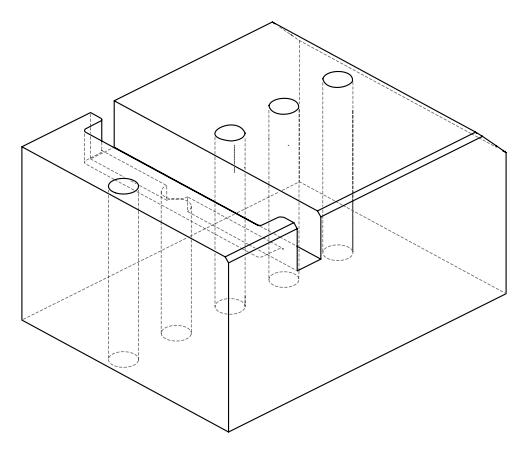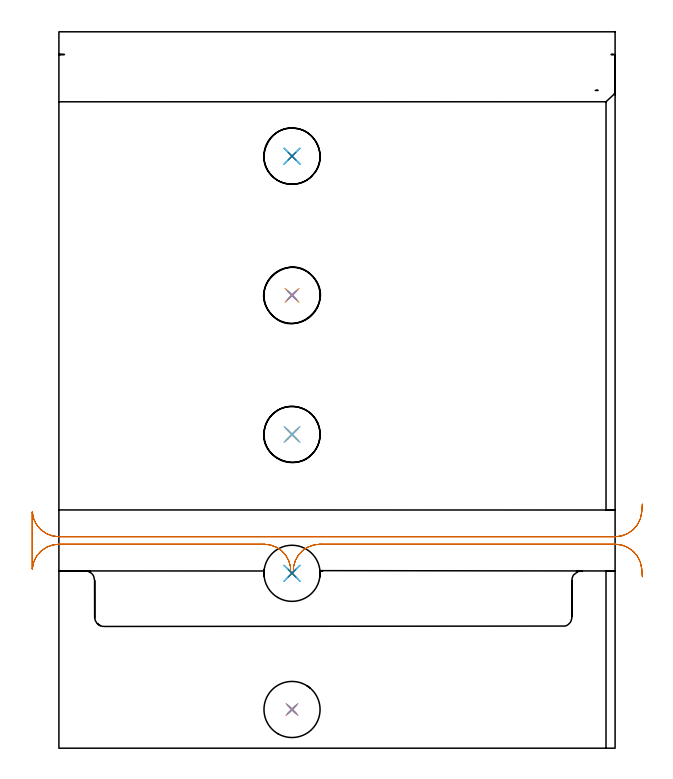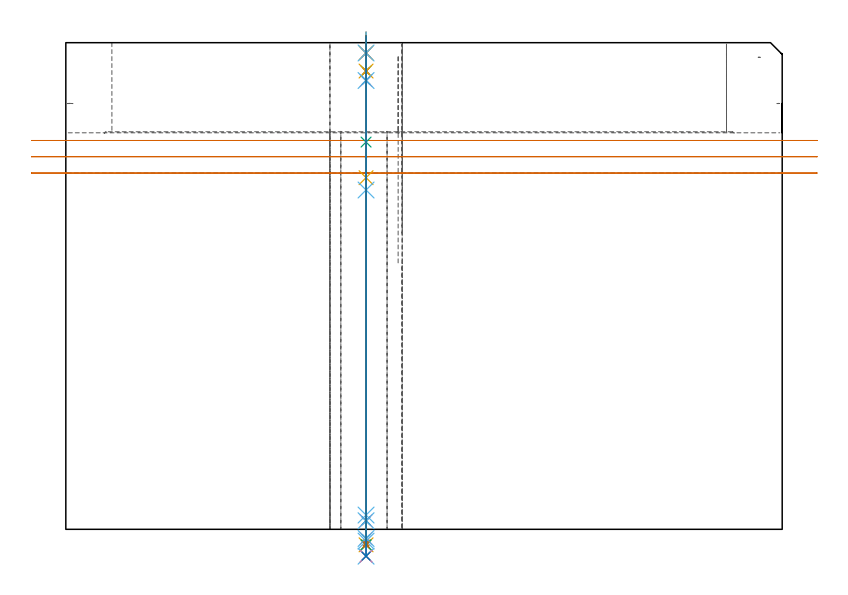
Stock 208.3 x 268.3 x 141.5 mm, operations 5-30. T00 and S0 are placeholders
(PLAN: 30 operations, 23 tool changes, 124.4 min)
(1 AREA_MILL | FG_CHAMFER_SURFACE | UGT0205_001 | 1.21 min | 398 mm3)
(2 AREA_MILL_1 | FG_CHAMFER_SURFACE_1 | UGT0205_001 | 16.93 min | 71490 mm3)
(3 AREA_MILL_2 | FG_CHAMFER_SURFACE_2 | UGT0205_001 | 2.62 min | 901 mm3)
(4 MILL_OPEN_POCKET | POCKET_OPEN | NXT0201_008 | Follow Part, ap 1.5, ae 75% | 91.17 min | 246163 mm3)
(5 MILL_RECTANGULAR_SLOT | SLOT_RECTANGULAR | UGT0201_094 | Follow Part, ap 5, ae 75% | 3.15 min | 59208 mm3)
(6 SPOT_DRILL | STEP1HOLE | NXT0321_9005460120000 | 0.05 min | 171 mm3)
(7 SPOT_DRILL_1 | STEP1HOLE_1 | NXT0321_9005460120000 | 0.05 min | 0 mm3)
(8 SPOT_DRILL_2 | STEP1HOLE_2 | NXT0321_9005460120000 | 0.05 min | 0 mm3)
(9 SPOT_DRILL_3 | STEP1HOLE_3 | NXT0321_9005460120000 | 0.05 min | 0 mm3)
(10 SPOT_DRILL_4 | STEP1HOLE_4 | NXT0321_9005460120000 | 0.05 min | 0 mm3)
(11 DRILL_BLIND_HOLE_INTO_CENTER | STEP1HOLE | NXT0301_026 | 0.04 min | 132 mm3)
(12 GUN_DRILL_THROUGH_HOLE | STEP1HOLE | UGT0307_001 | 0.63 min | 2613 mm3)
(13 SPADE_DRILL_TO_ENLARGE_THROUGH_HOLE | STEP1HOLE | UGT0306_004 | 0.59 min | 17314 mm3)
(14 DRILL_TO_ENLARGE_THROUGH_HOLE | STEP1HOLE | UGT0301_051 | 0.61 min | 28758 mm3)
(15 DRILL_BLIND_HOLE_INTO_CENTER_1 | STEP1HOLE_1 | UGT0301_205 | 0.07 min | 22 mm3)
(16 GUN_DRILL_THROUGH_HOLE_1 | STEP1HOLE_1 | UGT0307_005 | 0.56 min | 5555 mm3)
(17 DRILL_TO_ENLARGE_THROUGH_HOLE_1 | STEP1HOLE_1 | NXT0301_102 | 0.49 min | 9216 mm3)
(18 DRILL_TO_ENLARGE_THROUGH_HOLE_2 | STEP1HOLE_1 | UGT0301_051 | 0.51 min | 21140 mm3)
(19 DRILL_BLIND_HOLE_INTO_CENTER_2 | STEP1HOLE_2 | NXT0301_026 | 0.04 min | 0 mm3)
(20 GUN_DRILL_THROUGH_HOLE_2 | STEP1HOLE_2 | UGT0307_001 | 0.63 min | 2282 mm3)
(21 SPADE_DRILL_TO_ENLARGE_THROUGH_HOLE_1 | STEP1HOLE_2 | UGT0306_004 | 0.59 min | 14275 mm3)
(22 DRILL_TO_ENLARGE_THROUGH_HOLE_3 | STEP1HOLE_2 | UGT0301_051 | 0.61 min | 23494 mm3)
(23 DRILL_BLIND_HOLE_INTO_CENTER_3 | STEP1HOLE_3 | NXT0301_026 | 0.04 min | 0 mm3)
(24 GUN_DRILL_THROUGH_HOLE_3 | STEP1HOLE_3 | UGT0307_001 | 0.63 min | 2229 mm3)
(25 SPADE_DRILL_TO_ENLARGE_THROUGH_HOLE_2 | STEP1HOLE_3 | UGT0306_004 | 0.59 min | 14291 mm3)
(26 DRILL_TO_ENLARGE_THROUGH_HOLE_4 | STEP1HOLE_3 | UGT0301_051 | 0.61 min | 23499 mm3)
(27 DRILL_BLIND_HOLE_INTO_CENTER_4 | STEP1HOLE_4 | NXT0301_026 | 0.04 min | 0 mm3)
(28 GUN_DRILL_THROUGH_HOLE_4 | STEP1HOLE_4 | UGT0307_001 | 0.63 min | 2249 mm3)
(29 SPADE_DRILL_TO_ENLARGE_THROUGH_HOLE_3 | STEP1HOLE_4 | UGT0306_004 | 0.59 min | 14281 mm3)
(30 DRILL_TO_ENLARGE_THROUGH_HOLE_5 | STEP1HOLE_4 | UGT0301_051 | 0.61 min | 23508 mm3)
(TOOL UGT0205_001 | Chamfer Mill 20 x 3 x 45 deg. | D20 FL50 Z2)
(TOOL NXT0201_008 | ENDMILL 6mm [2P460-0600-NA 1630] | D6 FL26 Z6)
(TOOL UGT0201_094 | End mill 20 mm | D20 FL38 Z4)
(TOOL NXT0321_9005460120000 | NC Spot Drill, 142deg, 12mm, Carbide, Uncoated | D12 PA142 FL30 Z2)
(TOOL NXT0301_026 | Carbide Drill 5.5mm [860.1-0550-017A1-MM 2214] | D5.5 PA140 FL28 Z2)
(TOOL UGT0307_001 | Gun Drill 5 mm | D5 PA130 FL24 Z1)
(TOOL UGT0306_004 | Spade Drill 13.5mm | D13.5 PA132 FL10 Z2)
(TOOL UGT0301_051 | Twist Drill 21 mm | D21 PA118 FL145 Z2)
(TOOL UGT0301_205 | Twist Drill 8.9 mm | D8.9 PA118 FL78 Z2)
(TOOL UGT0307_005 | Gun Drill 8.3 mm | D8.3 PA130 FL24 Z1)
(TOOL NXT0301_102 | Carbide Drill 13.5mm [860.1-1350-108A1-MM 2214] | D13.5 PA140 FL123 Z2)
(OP 5 MILL_RECTANGULAR_SLOT)
G17 G21 G94 G90
T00 M6
G54
G17 G0 G90 X218.502 Y91.417 S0 M3
G43 Z151.5 H0
Z113.075
G94 G1 X218.27 Y88.426 F250.
G2 X208.3 Y79.2 R10. F500.
G1 X0.
G2 X-9.97 Y88.426 R10.
G1 X-10.
Y67.174
X-9.97
G2 X0. Y76.4 R10.
G1 X76.839
G2 X86.81 Y65.641 R10.
G1 X86.819 Y65.638
G2 X87.781 Y65.638 R0.5
G1 X87.79 Y65.641
G2 X97.761 Y76.4 R10.
G1 X208.3
G2 X218.27 Y67.174 R10.
G1 X218.502 Y64.183 F250.
G0 Y91.417 Z108.337
G1 X218.27 Y88.426
G2 X208.3 Y79.2 R10. F500.
G1 X0.
G2 X-9.97 Y88.426 R10.
G1 X-10.
Y67.174
X-9.97
G2 X0. Y76.4 R10.
G1 X76.839
G2 X86.81 Y65.641 R10.
G1 X86.819 Y65.638
G2 X87.781 Y65.638 R0.5
G1 X87.79 Y65.641
G2 X97.761 Y76.4 R10.
G1 X208.3
G2 X218.27 Y67.174 R10.
G1 X218.502 Y64.183 F250.
G0 Y91.417 Z103.6
G1 X218.27 Y88.426
G2 X208.3 Y79.2 R10. F500.
G1 X0.
G2 X-9.97 Y88.426 R10.
G1 X-10.
Y67.174
X-9.97
G2 X0. Y76.4 R10.
G1 X76.839
G2 X86.81 Y65.641 R10.
G1 X86.819 Y65.638
G2 X87.781 Y65.638 R0.5
G1 X87.79 Y65.641
G2 X97.761 Y76.4 R10.
G1 X208.3
G2 X218.27 Y67.174 R10.
G1 X218.502 Y64.183 F250.
G0 Z151.5
M5
M2
(OP 6 SPOT_DRILL)
G17 G21 G94 G90
T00 M6
G54
G17 G0 G90 X87.3 Y14.5 S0 M3
G43 Z151.5 H0
G94 G81 G98 Z138.5 F250. R144.5
G80
M5
M2
(OP 7 SPOT_DRILL_1)
G17 G21 G94 G90
T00 M6
G54
G17 G0 G90 X87.3 Y65.5 S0 M3
G43 Z151.5 H0
G94 G81 G98 Z112.6 F250. R118.6
G80
M5
M2
(OP 8 SPOT_DRILL_2)
G17 G21 G94 G90
T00 M6
G54
G17 G0 G90 X87.3 Y117.5 S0 M3
G43 Z151.5 H0
G94 G81 G98 Z138.5 F250. R144.5
G80
M5
M2
(OP 9 SPOT_DRILL_3)
G17 G21 G94 G90
T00 M6
G54
G17 G0 G90 X87.3 Y169.6 S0 M3
G43 Z151.5 H0
G94 G81 G98 Z138.5 F250. R144.5
G80
M5
M2
(OP 10 SPOT_DRILL_4)
G17 G21 G94 G90
T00 M6
G54
G17 G0 G90 X87.3 Y221.7 S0 M3
G43 Z151.5 H0
G94 G81 G98 Z138.5 F250. R144.5
G80
M5
M2
(OP 11 DRILL_BLIND_HOLE_INTO_CENTER)
G17 G21 G94 G90
T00 M6
G54
G17 G0 G90 X87.3 Y14.5 S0 M3
G43 Z151.5 H1
G94 G81 G98 Z133.25 F250. R143.5
G80
M5
M2
(OP 12 GUN_DRILL_THROUGH_HOLE)
G17 G21 G94 G90
T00 M6
G54
G17 G0 G90 X87.3 Y14.5 M8
G43 Z151.5 H0
Z139.2
S716 M3
G94 G1 Z130.494 F125. M26
G4 X.084
Z2.5 F250.
G4 X.084
Z-2.666 F125.
G4 X.084
M5
M9
G0 Z139.2
Z151.5
M2
(OP 13 SPADE_DRILL_TO_ENLARGE_THROUGH_HOLE)
G17 G21 G94 G90
T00 M6
G54
G17 G0 G90 X87.3 Y14.5 S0 M3
G43 Z151.5 H0
G94 G73 G98 Z-4.505 F250. Q13.273 R143.5
G80
M5
M2
(OP 14 DRILL_TO_ENLARGE_THROUGH_HOLE)
G17 G21 G94 G90
T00 M6
G54
G17 G0 G90 X87.3 Y14.5 S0 M3
G43 Z151.5 H0
G94 G73 G98 Z-7.809 F250. Q18.664 R143.5
G80
M5
M2
(OP 15 DRILL_BLIND_HOLE_INTO_CENTER_1)
G17 G21 G94 G90
T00 M6
G54
G17 G0 G90 X87.3 Y65.5 S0 M3
G43 Z151.5 H0
G94 G81 G98 Z102.25 F250. R117.6
G80
M5
M2
(OP 16 GUN_DRILL_THROUGH_HOLE_1)
G17 G21 G94 G90
T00 M6
G54
G17 G0 G90 X87.3 Y65.5 M8
G43 Z151.5 H0
Z113.198
S716 M3
G94 G1 Z98.658 F125. M26
G4 X.084
Z4.15 F250.
G4 X.084
Z-3.435 F125.
G4 X.084
M5
M9
G0 Z113.198
Z151.5
M2
(OP 17 DRILL_TO_ENLARGE_THROUGH_HOLE_1)
G17 G21 G94 G90
T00 M6
G54
G17 G0 G90 X87.3 Y65.5 S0 M3
G43 Z151.5 H1
G94 G73 G98 Z-3.957 F250. Q13.284 R117.6
G80
M5
M2
(OP 18 DRILL_TO_ENLARGE_THROUGH_HOLE_2)
G17 G21 G94 G90
T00 M6
G54
G17 G0 G90 X87.3 Y65.5 S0 M3
G43 Z151.5 H0
G94 G73 G98 Z-7.809 F250. Q20.568 R117.6
G80
M5
M2
(OP 19 DRILL_BLIND_HOLE_INTO_CENTER_2)
G17 G21 G94 G90
T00 M6
G54
G17 G0 G90 X87.3 Y117.5 S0 M3
G43 Z151.5 H1
G94 G81 G98 Z133.25 F250. R143.5
G80
M5
M2
(OP 20 GUN_DRILL_THROUGH_HOLE_2)
G17 G21 G94 G90
T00 M6
G54
G17 G0 G90 X87.3 Y117.5 M8
G43 Z151.5 H0
Z139.2
S716 M3
G94 G1 Z130.494 F125. M26
G4 X.084
Z2.5 F250.
G4 X.084
Z-2.666 F125.
G4 X.084
M5
M9
G0 Z139.2
Z151.5
M2
(OP 21 SPADE_DRILL_TO_ENLARGE_THROUGH_HOLE_1)
G17 G21 G94 G90
T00 M6
G54
G17 G0 G90 X87.3 Y117.5 S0 M3
G43 Z151.5 H0
G94 G73 G98 Z-4.505 F250. Q13.273 R143.5
G80
M5
M2
(OP 22 DRILL_TO_ENLARGE_THROUGH_HOLE_3)
G17 G21 G94 G90
T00 M6
G54
G17 G0 G90 X87.3 Y117.5 S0 M3
G43 Z151.5 H0
G94 G73 G98 Z-7.809 F250. Q18.664 R143.5
G80
M5
M2
(OP 23 DRILL_BLIND_HOLE_INTO_CENTER_3)
G17 G21 G94 G90
T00 M6
G54
G17 G0 G90 X87.3 Y169.6 S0 M3
G43 Z151.5 H1
G94 G81 G98 Z133.25 F250. R143.5
G80
M5
M2
(OP 24 GUN_DRILL_THROUGH_HOLE_3)
G17 G21 G94 G90
T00 M6
G54
G17 G0 G90 X87.3 Y169.6 M8
G43 Z151.5 H0
Z139.2
S716 M3
G94 G1 Z130.494 F125. M26
G4 X.084
Z2.5 F250.
G4 X.084
Z-2.666 F125.
G4 X.084
M5
M9
G0 Z139.2
Z151.5
M2
(OP 25 SPADE_DRILL_TO_ENLARGE_THROUGH_HOLE_2)
G17 G21 G94 G90
T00 M6
G54
G17 G0 G90 X87.3 Y169.6 S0 M3
G43 Z151.5 H0
G94 G73 G98 Z-4.505 F250. Q13.273 R143.5
G80
M5
M2
(OP 26 DRILL_TO_ENLARGE_THROUGH_HOLE_4)
G17 G21 G94 G90
T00 M6
G54
G17 G0 G90 X87.3 Y169.6 S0 M3
G43 Z151.5 H0
G94 G73 G98 Z-7.809 F250. Q18.664 R143.5
G80
M5
M2
(OP 27 DRILL_BLIND_HOLE_INTO_CENTER_4)
G17 G21 G94 G90
T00 M6
G54
G17 G0 G90 X87.3 Y221.7 S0 M3
G43 Z151.5 H1
G94 G81 G98 Z133.25 F250. R143.5
G80
M5
M2
(OP 28 GUN_DRILL_THROUGH_HOLE_4)
G17 G21 G94 G90
T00 M6
G54
G17 G0 G90 X87.3 Y221.7 M8
G43 Z151.5 H0
Z139.2
S716 M3
G94 G1 Z130.494 F125. M26
G4 X.084
Z2.5 F250.
G4 X.084
Z-2.666 F125.
G4 X.084
M5
M9
G0 Z139.2
Z151.5
M2
(OP 29 SPADE_DRILL_TO_ENLARGE_THROUGH_HOLE_3)
G17 G21 G94 G90
T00 M6
G54
G17 G0 G90 X87.3 Y221.7 S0 M3
G43 Z151.5 H0
G94 G73 G98 Z-4.505 F250. Q13.273 R143.5
G80
M5
M2
(OP 30 DRILL_TO_ENLARGE_THROUGH_HOLE_5)
G17 G21 G94 G90
T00 M6
G54
G17 G0 G90 X87.3 Y221.7 S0 M3
G43 Z151.5 H0
G94 G73 G98 Z-7.809 F250. Q18.664 R143.5
G80
M5
M2
